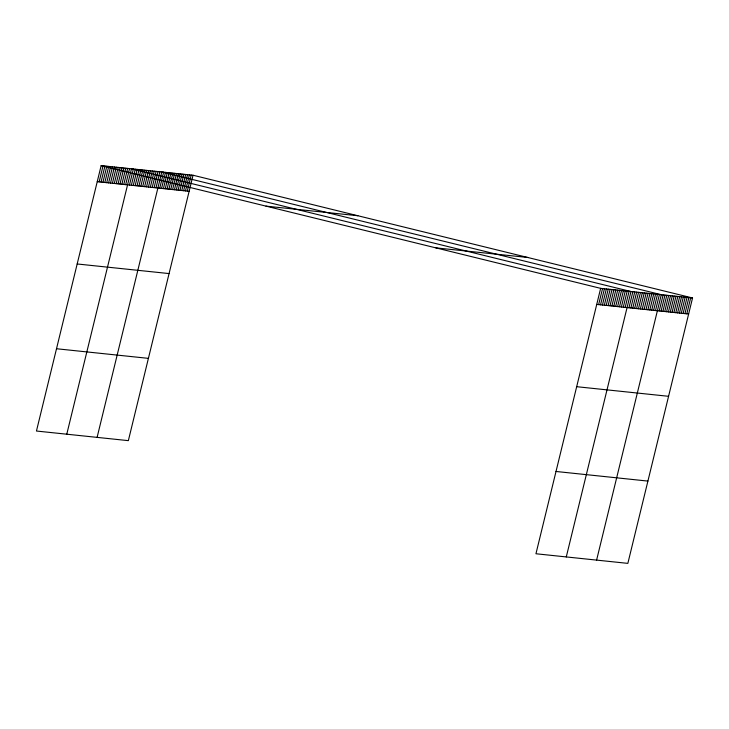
<?xml version="1.0" encoding="UTF-8"?>
<svg xmlns="http://www.w3.org/2000/svg" width="729" height="729" viewBox="0 0 729 729"><rect width="100%" height="100%" fill="white"/><g stroke="black" fill="none" stroke-linecap="round" stroke-linejoin="round"><path stroke-width="1.09" d="M193.048 175.242L101.149 165.629L36.45 431.03L128.35 440.644L193.048 175.242L692.55 297.97L627.851 563.371L535.952 553.758L600.65 288.356L692.55 297.97M99.135 181.876L103.044 165.829M101.03 182.077L104.94 166.03M102.926 182.277L106.835 166.23M104.821 182.478L108.73 166.422M106.716 182.669L110.626 166.622M108.612 182.87L112.521 166.823M110.507 183.07L114.417 167.023M112.403 183.271L116.312 167.214M114.298 183.462L118.207 167.415M116.193 183.662L120.103 167.615M118.089 183.863L121.998 167.816M119.984 184.063L123.894 168.007M121.88 184.255L125.789 168.208M123.775 184.455L127.684 168.408M125.67 184.656L129.58 168.609M66.776 434.202L131.475 168.8L630.977 291.527L566.278 556.929M129.461 185.048L133.371 169M131.357 185.248L135.266 169.201M133.252 185.448L137.161 169.401M135.147 185.649L139.057 169.593M137.043 185.84L140.952 169.793M138.938 186.041L142.848 169.994M140.834 186.241L144.743 170.194M142.729 186.442L146.638 170.386M144.624 186.633L148.534 170.586M146.52 186.834L150.429 170.786M148.415 187.034L152.325 170.987M150.311 187.235L154.22 171.178M152.206 187.426L156.115 171.379M154.101 187.626L158.011 171.579M155.997 187.827L159.906 171.78M97.103 437.373L161.802 171.971L661.303 294.698L596.604 560.1M159.724 188.219L163.642 172.162M161.565 188.41L165.474 172.354M163.405 188.601L167.315 172.554M165.237 188.793L169.155 172.746M167.078 188.984L170.996 172.937M168.918 189.175L172.828 173.128M170.759 189.367L174.668 173.32M172.591 189.558L176.509 173.511M174.431 189.75L178.341 173.702M176.272 189.941L180.181 173.894M178.104 190.141L182.022 174.085M179.945 190.333L183.854 174.277M181.785 190.524L185.695 174.468M183.626 190.716L187.535 174.668M185.458 190.907L189.376 174.86M187.298 191.098L191.208 175.051M598.637 304.604L602.546 288.556M600.532 304.804L604.441 288.757M602.427 305.004L606.337 288.957M604.323 305.205L608.232 289.149M606.218 305.396L610.127 289.349M608.114 305.597L612.023 289.55M610.009 305.797L613.918 289.75M611.904 305.998L615.814 289.942M613.8 306.189L617.709 290.142M615.695 306.39L619.604 290.342M617.591 306.59L621.5 290.543M619.486 306.791L623.395 290.734M621.381 306.982L625.291 290.935M623.277 307.182L627.186 291.135M625.172 307.383L629.081 291.336M628.963 307.775L632.872 291.728M630.858 307.975L634.768 291.928M632.754 308.176L636.663 292.129M634.649 308.376L638.558 292.32M636.545 308.567L640.454 292.52M638.44 308.768L642.349 292.721M640.335 308.968L644.245 292.921M642.231 309.169L646.14 293.113M644.126 309.36L648.035 293.313M646.022 309.561L649.931 293.514M647.917 309.761L651.826 293.714M649.812 309.962L653.722 293.905M651.708 310.153L655.617 294.106M653.603 310.354L657.512 294.306M655.499 310.554L659.408 294.507M659.226 310.946L663.144 294.89M661.066 311.137L664.976 295.09M662.907 311.329L666.816 295.281M664.748 311.52L668.657 295.473M666.579 311.711L670.498 295.664M668.42 311.903L672.329 295.856M670.261 312.094L674.17 296.047M672.092 312.285L676.011 296.238M673.933 312.477L677.842 296.43M675.774 312.677L679.683 296.621M677.606 312.869L681.524 296.812M679.446 313.06L683.355 297.004M681.287 313.251L685.196 297.204M683.128 313.443L687.037 297.396M684.959 313.634L688.878 297.587M686.8 313.825L690.709 297.778M97.239 181.685L189.139 191.29M265.985 206.134L357.884 215.738M435.814 247.86L527.714 257.465M596.741 304.412L688.641 314.017M77.174 263.971L169.073 273.575M576.675 386.698L668.575 396.303M56.507 348.744L148.406 358.358M556.008 471.472L647.908 481.085M101.149 165.629L600.65 288.356"/></g></svg>
